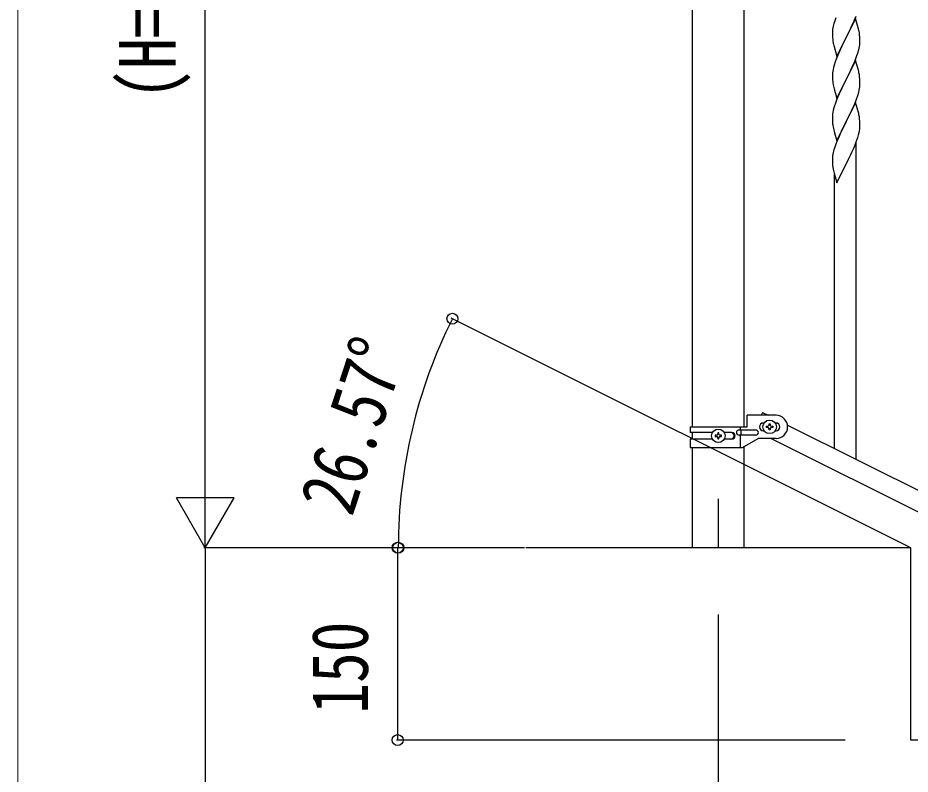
# Model space of a CAD drawing. Units: millimetres, scale not verified. Extents: x -4015 to 4015, y -2862 to 2860.
# Drawn here: x -3965 to -3270, y 933 to 1523 of the extents above; entities that cross this region are included whole.
import ezdxf
from ezdxf.enums import TextEntityAlignment as Align

# ---------------------------------------------------------------- set-up
doc = ezdxf.new("R2010")
doc.units = ezdxf.units.MM
doc.header["$LTSCALE"] = 10
for name, color, linetype in [('0-2_YKK_12', 2, 'Continuous'), ('0-3_YKK_A1', 4, 'Continuous'), ('0-4_YKK_D', 6, 'Continuous')]:
    doc.layers.add(name, color=color, linetype=linetype)
doc.layers.add('0-5_YKK_ZWAK', color=92, linetype='Continuous', lineweight=18)
doc.styles.add('ＭＳ ゴシック', font='')
doc.styles.get('ＭＳ ゴシック').set_extended_font_data('MS Gothic')

msp = doc.modelspace()

# ---------------------------------------------------------------- linework, layer by layer
at = {"layer": '0-2_YKK_12'}
msp.add_line((-3419.17, 1148.22), (-3419.17, 1110.1), dxfattribs=at)
at = {"layer": '0-3_YKK_A1'}
for p, q in [((-3439.42, 1204.39), (-3439.42, 2040.1)), ((-3398.92, 1204.39), (-3398.92, 2040.1)), ((-3311.67, 1179.01), (-3311.67, 1426.52)), ((-3328.67, 1187.52), (-3328.67, 1401.32)), ((-3396.67, 1204.39), (-3396.67, 1213.39)), ((-3374.17, 1213.39), (-3396.67, 1213.39)), ((-3384.76, 1215.57), (-3385.85, 1213.39)), ((-3384.76, 1215.57), (-3380.4, 1213.39)), ((-3441.17, 1204.39), (-3441.17, 1199.89)), ((-3441.17, 1204.39), (-3396.67, 1204.39)), ((-3402.2, 1204.39), (-3402.2, 1201.89)), ((-3384.17, 1207.39), (-3383.54, 1207.39)), ((-3380.61, 1203.91), (-3381.57, 1203.91)), ((-3377.73, 1204.87), (-3376.77, 1204.87)), ((-3374.8, 1207.39), (-3374.17, 1207.39)), ((-3365.29, 1205.83), (-2560.4, 803.3)), ((-3423.85, 1199.89), (-3441.17, 1199.89)), ((-3439.42, 1194.89), (-3439.42, 1199.89)), ((-3420.61, 1197.86), (-3421.57, 1197.86)), ((-3417.73, 1196.9), (-3416.77, 1196.9)), ((-3408.58, 1199.89), (-3414.5, 1199.89)), ((-3389.97, 1201.89), (-3403.05, 1201.89)), ((-3389.97, 1197.89), (-3403.05, 1197.89)), ((-3402.2, 1197.89), (-3402.2, 1188.39)), ((-3401.65, 1201.89), (-3401.65, 1197.89)), ((-3384.17, 1201.39), (-3383.54, 1201.39)), ((-3374.8, 1201.39), (-3374.17, 1201.39)), ((-3441.17, 1194.89), (-3441.17, 1188.39)), ((-3423.85, 1194.89), (-3441.17, 1194.89)), ((-3408.58, 1194.89), (-3414.5, 1194.89)), ((-3400.3, 1188.39), (-3388.17, 1195.39)), ((-3374.17, 1195.39), (-3388.17, 1195.39)), ((-3377.95, 1195.39), (-2573.06, 792.85)), ((-3441.17, 1188.39), (-3400.3, 1188.39)), ((-3439.42, 1110.1), (-3439.42, 1188.39)), ((-3398.92, 1110.1), (-3398.92, 1189.18)), ((-3398.92, 1110.1), (-3439.42, 1110.1))]:
    msp.add_line(p, q, dxfattribs=at)
for points in [[(-3330.17, 1513.07), (-3330.21, 1512.26), (-3330.22, 1511.86), (-3330.2, 1510), (-3330.17, 1508.99), (-3330.12, 1508.05), (-3330.02, 1506.61), (-3329.87, 1505.3), (-3329.73, 1504.31), (-3329.55, 1503.35), (-3329.45, 1502.88), (-3329.24, 1501.94), (-3328.99, 1500.99), (-3326.72, 1493.34), (-3319.5, 1508.2), (-3319.33, 1508.53), (-3317.4, 1512.33), (-3315.89, 1515.43), (-3315.22, 1516.84), (-3313.88, 1519.76), (-3313.02, 1521.77), (-3311.8, 1524.8)], [(-3312.27, 1523.06), (-3319.5, 1508.2), (-3319.66, 1507.87), (-3322.01, 1503.21), (-3323.77, 1499.56), (-3324.22, 1498.6), (-3325.33, 1496.14), (-3326.6, 1493.12), (-3327.39, 1491.09), (-3328.11, 1489.07), (-3328.9, 1486.59), (-3329.42, 1484.67), (-3329.73, 1483.27), (-3329.97, 1481.92), (-3330.13, 1480.62), (-3330.19, 1479.79), (-3330.22, 1478.99), (-3330.2, 1477.13), (-3330.17, 1476.12), (-3330.12, 1475.18), (-3330.02, 1473.74), (-3329.87, 1472.43)], [(-3328.6, 1520.45), (-3329.04, 1518.98), (-3329.53, 1517.07), (-3329.82, 1515.68), (-3330.04, 1514.35)], [(-3309.54, 1513.52), (-3309.88, 1514.93), (-3310.07, 1515.66), (-3312.27, 1523.06)], [(-3308.8, 1503.73), (-3308.78, 1504.53), (-3308.78, 1505.68), (-3308.83, 1507.41), (-3308.89, 1508.65), (-3309, 1510.06)], [(-3329.5, 1470.25), (-3329.24, 1469.07), (-3328.99, 1468.12), (-3326.72, 1460.47), (-3319.5, 1475.33), (-3319.33, 1475.66), (-3317.61, 1479.05), (-3316.11, 1482.1), (-3315.22, 1483.97), (-3313.67, 1487.39), (-3313.23, 1488.39), (-3312.19, 1490.92), (-3311.06, 1493.95), (-3310.39, 1495.95)], [(-3309.69, 1498.38), (-3309.36, 1499.8), (-3309.09, 1501.16), (-3308.9, 1502.48)], [(-3312.27, 1490.19), (-3319.5, 1475.33), (-3319.66, 1475), (-3322.66, 1469.02), (-3323.77, 1466.69), (-3324.89, 1464.26), (-3325.97, 1461.77), (-3327, 1459.24), (-3327.57, 1457.72)], [(-3309.54, 1480.65), (-3309.76, 1481.59), (-3310.01, 1482.54), (-3312.27, 1490.19)], [(-3308.8, 1470.87), (-3308.78, 1471.67), (-3308.78, 1472.81), (-3308.83, 1474.54), (-3308.89, 1475.78), (-3309, 1477.2)], [(-3329.45, 1437.15), (-3329.24, 1436.21), (-3328.92, 1435.01), (-3328.56, 1433.74), (-3326.72, 1427.6), (-3319.5, 1442.46), (-3319.33, 1442.79), (-3317.61, 1446.18), (-3315.66, 1450.16), (-3314.99, 1451.58), (-3313.88, 1454.03), (-3312.6, 1457.04), (-3311.42, 1460.08), (-3310.71, 1462.09), (-3310.24, 1463.58), (-3309.69, 1465.52), (-3309.36, 1466.93), (-3309.09, 1468.3), (-3308.9, 1469.61)], [(-3328.6, 1454.71), (-3329.04, 1453.24), (-3329.53, 1451.33), (-3329.82, 1449.94), (-3330.04, 1448.61)], [(-3312.27, 1457.32), (-3319.5, 1442.46), (-3319.84, 1441.79), (-3323.11, 1435.23), (-3324.22, 1432.86), (-3325.33, 1430.4), (-3326.8, 1426.87), (-3327.57, 1424.84)], [(-3309.54, 1447.78), (-3309.76, 1448.72), (-3310.01, 1449.67), (-3312.27, 1457.32)], [(-3330.17, 1447.33), (-3330.21, 1446.52), (-3330.22, 1446.12), (-3330.2, 1444.26), (-3330.17, 1443.25), (-3330.12, 1442.31), (-3330.04, 1441.15)], [(-3308.8, 1438), (-3308.78, 1438.8), (-3308.78, 1439.94), (-3308.83, 1441.67), (-3308.89, 1442.91), (-3309, 1444.32)], [(-3329.45, 1404.28), (-3329.24, 1403.34), (-3328.99, 1402.38), (-3326.72, 1394.73), (-3319.5, 1409.59), (-3319.33, 1409.92), (-3317.61, 1413.31), (-3315.89, 1416.82), (-3314.99, 1418.71), (-3313.88, 1421.16), (-3312.81, 1423.66), (-3311.61, 1426.7), (-3310.88, 1428.72), (-3310.39, 1430.21), (-3309.82, 1432.17), (-3309.36, 1434.06), (-3309.09, 1435.43), (-3308.9, 1436.74)], [(-3328.6, 1421.84), (-3329.04, 1420.37), (-3329.53, 1418.46), (-3329.82, 1417.08), (-3330.04, 1415.74)], [(-3330.17, 1414.47), (-3330.21, 1413.65), (-3330.22, 1413.26), (-3330.2, 1411.4), (-3330.17, 1410.39), (-3330.12, 1409.44), (-3330.04, 1408.28)], [(-3381.57, 1203.91), (-3381.57, 1204.87), (-3380.61, 1204.87)], [(-3379.65, 1205.83), (-3379.65, 1206.79), (-3378.69, 1206.79), (-3378.69, 1205.83)], [(-3376.77, 1204.87), (-3376.77, 1203.91), (-3377.73, 1203.91)], [(-3421.57, 1197.86), (-3421.57, 1196.9), (-3420.61, 1196.9)], [(-3418.69, 1198.82), (-3418.69, 1199.78), (-3419.65, 1199.78), (-3419.65, 1198.82)], [(-3416.77, 1196.9), (-3416.77, 1197.86), (-3417.73, 1197.86)], [(-3378.69, 1202.95), (-3378.69, 1201.99), (-3379.65, 1201.99), (-3379.65, 1202.95)], [(-3419.65, 1195.94), (-3419.65, 1194.98), (-3418.69, 1194.98), (-3418.69, 1195.94)], [(-2369.17, 660.1), (-2669.17, 660.1), (-2669.17, 810.1), (-2969.17, 810.1), (-2969.17, 960.1), (-3269.17, 960.1), (-3269.17, 1110.1), (-3569.17, 1110.1)]]:
    msp.add_lwpolyline(points, dxfattribs=at)
for centre in [(-3379.17, 1204.39), (-3419.17, 1197.38)]:
    msp.add_circle(centre, 5.3, dxfattribs=at)
for centre, radius, start, end in [((-3252.97, 1496.2), 79.42, 159.93435, 162.22611), ((-3298.23, 1510.46), 32.04, 173.03232, 175.32407), ((-3351.01, 1504.81), 42.37, 9.56725, 11.859), ((-3353.86, 1505.21), 45.12, 6.17603, 8.46779), ((-3340.22, 1505.73), 31.49, 354.07159, 356.36334), ((-3370.79, 1514.67), 63.23, 342.78424, 345.07599), ((-3351.02, 1471.94), 42.38, 9.5641, 11.85586), ((-3353.81, 1472.34), 45.07, 6.18413, 8.47589), ((-3275.27, 1480.59), 55.21, 188.49987, 190.79162), ((-3340.24, 1472.86), 31.5, 354.07349, 356.36524), ((-3252.93, 1430.47), 79.46, 159.94312, 162.23488), ((-3298.18, 1444.72), 32.09, 173.04137, 175.33313), ((-3351.03, 1439.07), 42.39, 9.56096, 11.85272), ((-3290.2, 1444.6), 39.99, 184.955, 187.24675), ((-3353.8, 1439.47), 45.06, 6.18616, 8.47791), ((-3269.41, 1448.85), 61.18, 188.73798, 191.02974), ((-3340.21, 1440), 31.48, 354.06969, 356.36145), ((-3252.96, 1397.59), 79.44, 159.93728, 162.22903), ((-3298.22, 1411.86), 32.06, 173.03459, 175.32634), ((-3290.16, 1411.73), 40.03, 184.94929, 187.24105), ((-3269.38, 1415.98), 61.2, 188.73397, 191.02572), ((-3374.17, 1204.39), 9, 270, 90), ((-3384.17, 1204.39), 3, 90, 270), ((-3380.61, 1205.83), 0.96, 270, 0), ((-3380.61, 1202.95), 0.96, 0, 90), ((-3377.73, 1205.83), 0.96, 180, 270), ((-3377.73, 1202.95), 0.96, 90, 180), ((-3374.17, 1204.39), 3, 270, 90), ((-3420.61, 1198.82), 0.96, 270, 0), ((-3420.61, 1195.94), 0.96, 0, 90), ((-3417.73, 1198.82), 0.96, 180, 270), ((-3417.73, 1195.94), 0.96, 90, 180), ((-3409.33, 1197.39), 2.5, 270, 90), ((-3408.58, 1197.39), 2.5, 270, 90), ((-3403.05, 1199.89), 2, 90, 270), ((-3389.97, 1199.89), 2, 270, 90)]:
    msp.add_arc(centre, radius, start, end, dxfattribs=at)
at = {"layer": '0-4_YKK_D'}
for p, q in [((-3819.17, 1155.1), (-3819.17, 2065.1)), ((-3270.07, 1110.55), (-3627.38, 1289.2)), ((-3819.17, 1110.1), (-3819.17, 1188.04)), ((-3819.17, 1110.1), (-3841.67, 1149.07)), ((-3796.67, 1149.07), (-3841.67, 1149.07)), ((-3819.17, 1110.1), (-3796.67, 1149.07)), ((-3693.93, 1110.1), (-3820.17, 1110.1)), ((-3643.93, 1110.1), (-3820.17, 1110.1)), ((-3819.17, 1110.1), (-3819.17, 660.1)), ((-3620.17, 1110.1), (-3670.17, 1110.1)), ((-3570.17, 1110.1), (-3669.66, 1110.1)), ((-3669.17, 1110.1), (-3669.17, 960.1)), ((-3419.17, 1058.1), (-3419.17, 509.1)), ((-3320.17, 960.1), (-3670.17, 960.1))]:
    msp.add_line(p, q, dxfattribs=at)
for centre in [(-3626.48, 1288.76), (-3669.17, 1110.1), (-3668.66, 1110.1), (-3669.17, 960.1)]:
    msp.add_circle(centre, 4.25, dxfattribs=at)
msp.add_arc((-3269.17, 1110.1), 399.49, 153.43495, 180, dxfattribs=at)
at = {"layer": '0-5_YKK_ZWAK', "color": 7}
msp.add_line((-3965.28, -2489.9), (-3965.28, 2810.1), dxfattribs=at)

# ---------------------------------------------------------------- texts
at = {"layer": '0-4_YKK_D', "style": 'ＭＳ ゴシック', "width": 0.8}
for s, rotation, p in [('(H=1000)', 90, (-3829.17, 1459.7)), ('26.57°', 71.825, (-3692.16, 1129.4)), ('150', 90, (-3679.17, 980.7))]:
    msp.add_text(s, height=43.99, rotation=rotation, dxfattribs=at).set_placement(p, align=Align.BOTTOM_LEFT)

doc.saveas('drawing.dxf')
